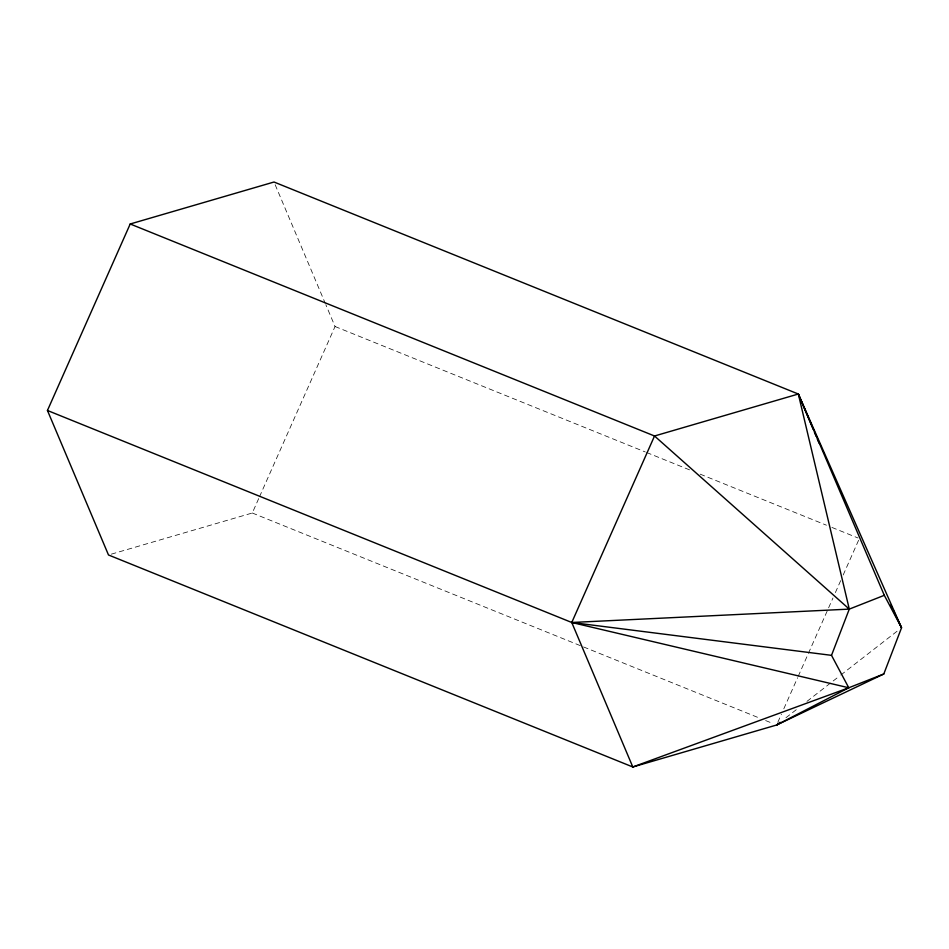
<?xml version="1.0" encoding="UTF-8"?>
<svg xmlns="http://www.w3.org/2000/svg" width="949" height="949" viewBox="0 0 949 949"><rect width="100%" height="100%" fill="white"/><g stroke="black" fill="none" stroke-linecap="round" stroke-linejoin="round"><path stroke-width="0.71" stroke-dasharray="4.75 3.56" d="M111.306 554.157L252.292 513.006L258.887 498.142M259.492 496.79L335.044 326.515L325.839 304.7M777.8 722.308L781.407 714.194M783.803 708.796L797.599 677.716M798.192 676.364L807.789 654.739M808.394 653.386L832.973 597.989M835.381 592.579L840.767 580.42M843.175 575.011L858.762 539.874M785.95 717.741L798.797 707.74M806.97 701.382L839.663 675.925M840.826 675.024L898.051 630.48M335.044 326.515L645.249 451.949M646.613 452.507L690.54 470.265M700.148 474.144L826.425 525.2M831.917 527.43L857.991 537.976M252.292 513.006L758.761 717.788M765.629 720.564L772.486 723.34M275.163 184.735L325.258 303.348"/><path stroke-width="1.42" d="M883.792 673.992L848.774 687.776L831.514 655.344L849.284 609.116L798.323 394.025L274.012 182.018L130.203 223.988L47.45 410.478L108.494 554.975L632.805 766.982L776.602 725.012L883.792 673.992L901.55 627.764L798.323 394.025L654.525 435.994L130.203 223.988M780.114 722.284L776.602 725.012L848.774 687.776L571.761 622.485L47.45 410.478M848.774 687.776L632.805 766.982L571.761 622.485L849.284 609.116L884.302 595.32L901.55 627.764L893.365 610.444M831.514 655.344L571.761 622.485L654.525 435.994L849.284 609.116M890.85 605.118L892.107 607.787M884.302 595.32L798.323 394.025L813.293 429.47M814.444 432.186L816.176 436.279M817.326 439.007L819.058 443.1"/></g></svg>
